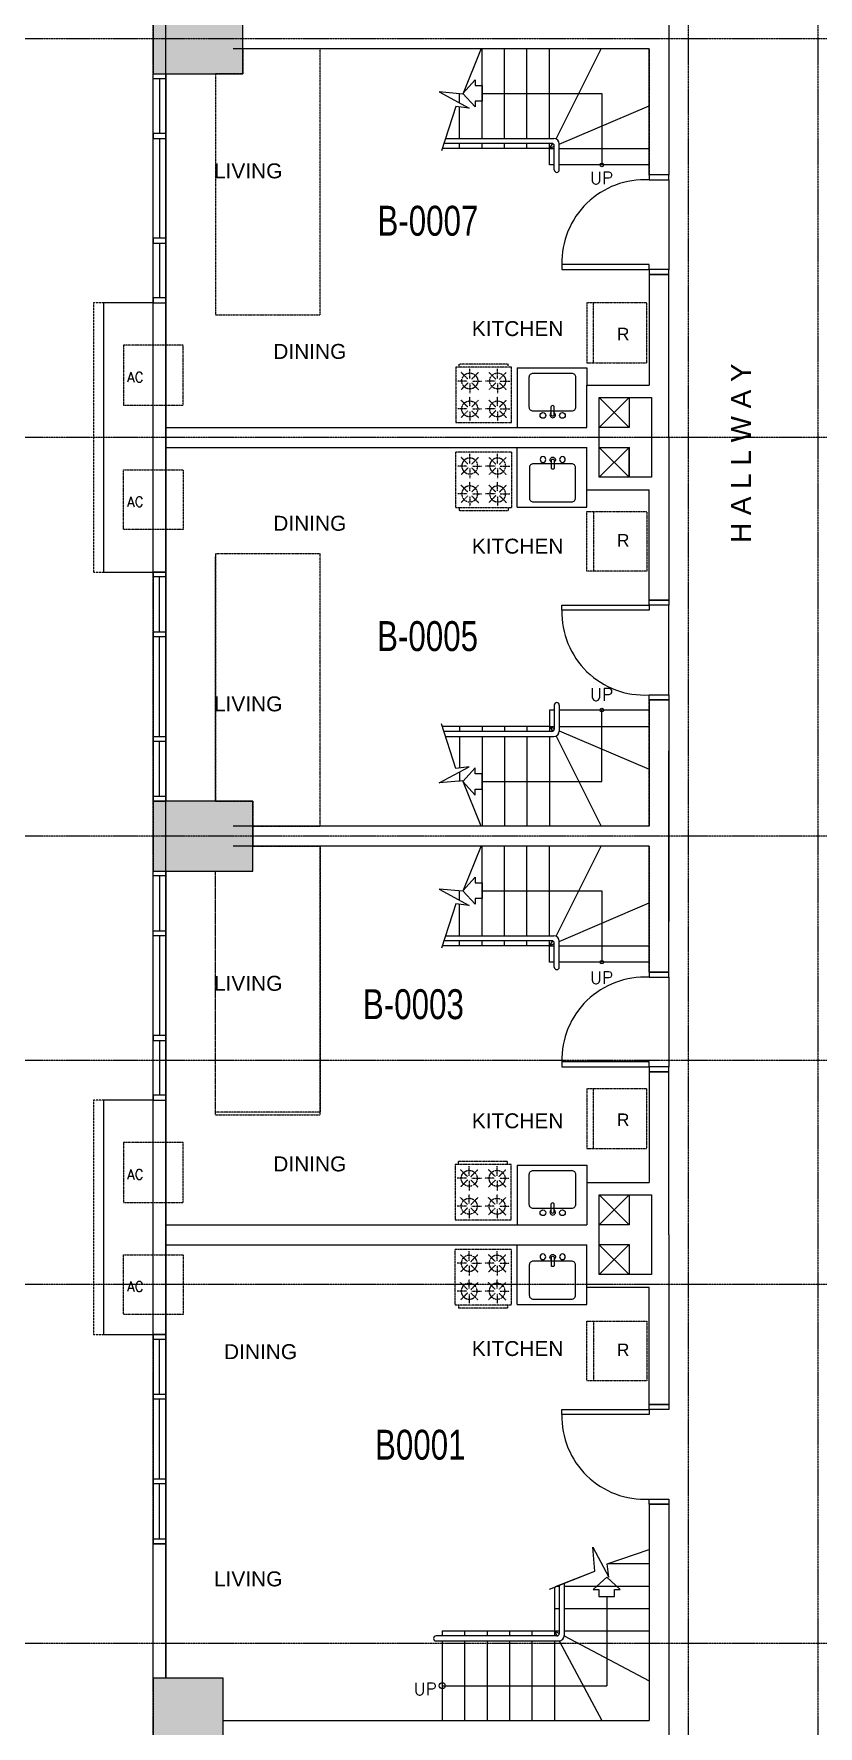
# Model space of a CAD drawing. Header units: inches. Extents: x -189245 to 740841, y -215444 to 469401.
# Drawn here: x 70090 to 77961, y -115911 to -98931 of the extents above; entities that cross this region are included whole.
import ezdxf

# ---------------------------------------------------------------- set-up
doc = ezdxf.new("R2010")
doc.units = ezdxf.units.IN
doc.header["$LTSCALE"] = 10
doc.header["$MEASUREMENT"] = 0
for name, pattern in [('GRID NORMAL$0$GRID BASEMENT$0$GRID GROUND$0$GRID$0$$0$PHANTOM', [2.5, 1.25, -0.25, 0.25, -0.25, 0.25, -0.25]), ('HIDDEN', [0.375, 0.25, -0.125]), ('HIDDEN2', [0.1875, 0.125, -0.0625])]:
    doc.linetypes.add(name, pattern=pattern)
for name, color, linetype in [('1', 1, 'Continuous'), ('2', 2, 'Continuous'), ('A-DOOR', 1, 'Continuous'), ('A-EQUIPMENT', 2, 'Continuous'), ('A-EQUIPTMENT', 1, 'Continuous'), ('A-FIXTURE', 2, 'Continuous'), ('A-GRID', 8, 'Continuous'), ('A-RAILING', 2, 'Continuous'), ('A-STAIR', 1, 'Continuous'), ('A-TEXT', 3, 'Continuous'), ('A-UNIT NUMBER', 2, 'Continuous'), ('A-WINDOW', 2, 'Continuous'), ('BEAM-BODY PLANS', 150, 'HIDDEN2'), ('COLUMN', 6, 'Continuous'), ('GRID BASEMENT$0$A-PROPERTY LINE', 1, 'Continuous'), ('TEXT', 3, 'Continuous'), ('TSG- DIM1', 1, 'Continuous'), ('TSG- DIM_PIPE CHASE', 1, 'Continuous'), ('TSG- plaster', 4, 'Continuous'), ('TSG- PRE CAST', 4, 'Continuous')]:
    doc.layers.add(name, color=color, linetype=linetype)
doc.styles.add('ARIAL', font='ARIAL.TTF', dxfattribs={"width": 0.75})
doc.styles.add('PRSP_Simplex', font='simplex.shx')

# ---------------------------------------------------------------- blocks, each defined once
blk = doc.blocks.new('SINK3')
at = {"layer": 'A-FIXTURE', "color": 2, "linetype": 'Continuous'}
for p, q in [((421, 17), (335, 17)), ((421, -12), (335, -12))]:
    blk.add_line(p, q, dxfattribs=at)
blk.add_lwpolyline([(40, 232), (342, 232, -0.414214), (382, 192), (382, -192, -0.414214), (342, -232), (40, -232, -0.414214), (0, -192), (0, 192, -0.414214)], format="xyb", close=True, dxfattribs=at)
at = {"layer": 'A-FIXTURE', "color": 2, "linetype": 'ByBlock'}
for centre in [(425, 100), (425, -95)]:
    blk.add_circle(centre, 28.8, dxfattribs=at)
at = {"layer": 'A-FIXTURE', "color": 2, "linetype": 'Continuous'}
for centre, radius, start, end in [((342, 3), 15.7, 115.7914, 244.2086), ((421, 3), 27.3, 211.2757, 148.7243), ((414, 3), 15.7, 295.7914, 64.2086)]:
    blk.add_arc(centre, radius, start, end, dxfattribs=at)
blk = doc.blocks.new('RANGE2')
at = {"layer": 'A-FIXTURE', "color": 1, "linetype": 'HIDDEN2'}
for p, q in [((-280, 0), (280, 0)), ((-280, 0), (-280, -560)), ((280, -560), (280, 0)), ((-166, -140), (-262, -140)), ((-158, -122), (-227, -53)), ((-158, -158), (-227, -227)), ((-140, -114), (-140, -18)), ((-140, -166), (-140, -262)), ((-122, -122), (-53, -53)), ((-122, -158), (-53, -227)), ((-114, -140), (-18, -140)), ((114, -140), (18, -140)), ((122, -122), (53, -53)), ((122, -158), (53, -227)), ((140, -114), (140, -18)), ((140, -166), (140, -262)), ((158, -122), (227, -53)), ((158, -158), (227, -227)), ((166, -140), (262, -140)), ((-158, -402), (-227, -333)), ((-140, -394), (-140, -298)), ((-122, -402), (-53, -333)), ((122, -402), (53, -333)), ((140, -394), (140, -298)), ((158, -402), (227, -333)), ((-166, -420), (-262, -420)), ((-158, -438), (-227, -507)), ((-140, -446), (-140, -542)), ((-122, -438), (-53, -507)), ((-114, -420), (-18, -420)), ((114, -420), (18, -420)), ((122, -438), (53, -507)), ((140, -446), (140, -542)), ((158, -438), (227, -507)), ((166, -420), (262, -420)), ((-280, -560), (280, -560)), ((-246, -560), (-246, -590)), ((-246, -590), (246, -590)), ((246, -560), (246, -590))]:
    blk.add_line(p, q, dxfattribs=at)
for centre in [(-140, -140), (140, -140), (-140, -420), (140, -420)]:
    blk.add_circle(centre, 80, dxfattribs=at)
blk = doc.blocks.new('REF')
at = {"color": 1, "linetype": 'HIDDEN2'}
blk.add_line((-300, 535), (300, 535), dxfattribs=at)
blk.add_lwpolyline([(-300, 0), (300, 0), (300, 600), (-300, 600)], close=True, dxfattribs=at)
blk = doc.blocks.new('grid')
at = {"layer": 'A-GRID', "linetype": 'GRID NORMAL$0$GRID BASEMENT$0$GRID GROUND$0$GRID$0$$0$PHANTOM'}
for p, q in [((-90633.8, -228688.5), (-90633.8, -289256.3)), ((-85258.8, -228688.5), (-85258.8, -289256.3)), ((-83958.8, -228688.5), (-83958.8, -289256.3)), ((-33688.1, -244786.6), (-100703.6, -244786.6)), ((-33688.1, -248786.6), (-100703.6, -248786.6)), ((-33688.1, -252786.6), (-100703.5, -252786.6)), ((-33688.1, -255036.6), (-100703.5, -255036.6)), ((-33688.1, -257286.6), (-100703.5, -257286.6)), ((-33688.1, -260886.6), (-100703.6, -260886.6))]:
    blk.add_line(p, q, dxfattribs=at)

msp = doc.modelspace()

# ---------------------------------------------------------------- hatches: boundary and pattern name
at = {"layer": 'COLUMN', "linetype": 'Continuous'}
for points in [[(71289.01965, -99330.85985), (72189.01965, -99330.85985), (72189.01965, -98630.85985), (71289.01965, -98630.85985)], [(71289.01965, -107330.85693), (72289.01965, -107330.85693), (72289.01965, -106630.85693), (71289.01965, -106630.85693)], [(71289.01965, -115430.85693), (71289.01965, -116530.85693), (71989.01965, -116530.85693), (71989.01965, -115430.85693)]]:
    msp.add_hatch(color=253, dxfattribs=at).paths.add_polyline_path(points)

# ---------------------------------------------------------------- linework, layer by layer
at = {"layer": '1', "linetype": 'ByBlock'}
for p, q in [((74363.44434, -99625.21163), (74363.44434, -99528.43469)), ((74363.44434, -106336.50223), (74363.44434, -106433.27918)), ((74363.44434, -107625.21163), (74363.44434, -107528.43469))]:
    msp.add_line(p, q, dxfattribs=at)
for points in [[(74579.63837, -99079.62963), (74396.33417, -99534.63146), (74158.75563, -99514.37199), (74458.14058, -99676.48997), (74324.59648, -99659.03306), (74180.99777, -100105.96584)], [(74579.63837, -106882.08423), (74396.33417, -106427.0824), (74158.75563, -106447.34187), (74458.14058, -106285.22389), (74324.59648, -106302.6808), (74180.99777, -105855.74802)], [(74579.63837, -107079.62963), (74396.33417, -107534.63146), (74158.75563, -107514.37199), (74458.14058, -107676.48997), (74324.59648, -107659.03306), (74180.99777, -108105.96584)]]:
    msp.add_lwpolyline(points, dxfattribs=at)
at = {"layer": '2', "color": 2}
for points in [[(76264.01965, -100346.26948), (76264.01965, -100396.26948), (76464.01965, -100396.26948), (76464.01965, -100346.26948)], [(76264.01965, -101296.26948), (76264.01965, -101246.26948), (75389.01965, -101246.26948), (75389.01965, -101296.26948)], [(76264.01965, -101296.26948), (76264.01965, -101346.26948), (76464.01965, -101346.26948), (76464.01965, -101296.26948)], [(76264.01965, -104664.44438), (76264.01965, -104714.44438), (75389.01965, -104714.44438), (75389.01965, -104664.44438)], [(76264.01965, -104664.44438), (76264.01965, -104714.44438), (75389.01965, -104714.44438), (75389.01965, -104664.44438)], [(76264.01965, -104664.44438), (76264.01965, -104614.44438), (76464.01965, -104614.44438), (76464.01965, -104664.44438)], [(76264.01965, -104664.44438), (76264.01965, -104614.44438), (76464.01965, -104614.44438), (76464.01965, -104664.44438)], [(76264.01965, -105614.44438), (76264.01965, -105564.44438), (76464.01965, -105564.44438), (76464.01965, -105614.44438)], [(76264.01965, -105614.44438), (76264.01965, -105564.44438), (76464.01965, -105564.44438), (76464.01965, -105614.44438)], [(76264.01965, -108347.26948), (76264.01965, -108397.26948), (76464.01965, -108397.26948), (76464.01965, -108347.26948)], [(76264.01965, -109297.26948), (76264.01965, -109247.26948), (75389.01965, -109247.26948), (75389.01965, -109297.26948)], [(76264.01965, -109297.26948), (76264.01965, -109247.26948), (75389.01965, -109247.26948), (75389.01965, -109297.26948)], [(76264.01965, -109297.26948), (76264.01965, -109347.26948), (76464.01965, -109347.26948), (76464.01965, -109297.26948)], [(76264.01965, -109297.26948), (76264.01965, -109347.26948), (76464.01965, -109347.26948), (76464.01965, -109297.26948)], [(76264.01965, -112733.09995), (76264.01965, -112783.09995), (75389.01965, -112783.09995), (75389.01965, -112733.09995)], [(76264.01965, -112733.09995), (76264.01965, -112683.09995), (76464.01965, -112683.09995), (76464.01965, -112733.09995)], [(76264.01965, -113683.09995), (76264.01965, -113633.09995), (76464.01965, -113633.09995), (76464.01965, -113683.09995)]]:
    msp.add_lwpolyline(points, close=True, dxfattribs=at)
at = {"layer": 'A-DOOR'}
for p, q in [((76464.01965, -100397.26948), (76464.01965, -101297.26948)), ((76464.01965, -105564.44438), (76464.01965, -104664.44438)), ((76464.01965, -108397.26948), (76464.01965, -109297.26948))]:
    msp.add_line(p, q, dxfattribs=at)
for centre, start, end in [((76219.36301, -101225.66706), 86.918041461, 181.421327571), ((76219.36301, -104735.04681), 178.578672429, 273.081958539), ((76219.36301, -104735.04681), 178.578672429, 273.081958539), ((76219.36301, -104735.04681), 178.578672429, 273.081958539), ((76219.36301, -109226.66706), 86.918041461, 181.421327571), ((76219.36301, -109226.66706), 86.918041461, 181.421327571), ((76219.36301, -112803.70238), 178.578672429, 273.081958539), ((76219.36301, -112803.70238), 178.578672422, 273.081958539)]:
    msp.add_arc(centre, 830.59891, start, end, dxfattribs=at)
at = {"layer": 'A-EQUIPMENT', "ltscale": 100}
for points in [[(71289.01966, -101630.85983), (70789.01965, -101630.85983), (70789.01965, -104330.85398), (71289.01965, -104330.85398)], [(71289.01966, -109630.85983), (70789.01965, -109630.85983), (70789.01965, -111980.85691), (71289.01966, -111980.85691)]]:
    msp.add_lwpolyline(points, dxfattribs=at)
at = {"layer": 'A-EQUIPTMENT', "linetype": 'HIDDEN'}
for points in [[(70789.01965, -101630.85983), (70689.01965, -101630.85983), (70689.01965, -104330.85398), (70789.01965, -104330.85398)], [(70789.01965, -109630.85983), (70689.01965, -109630.85983), (70689.01965, -111980.85691), (70789.01965, -111980.85691)]]:
    msp.add_lwpolyline(points, dxfattribs=at)
at = {"layer": 'A-EQUIPTMENT', "color": 1, "linetype": 'HIDDEN2'}
for points in [[(70989.01965, -102655.85691), (71589.01965, -102655.85691), (71589.01965, -102055.85691), (70989.01965, -102055.85691)], [(70989.01965, -103305.85691), (71589.01965, -103305.85691), (71589.01965, -103905.85691), (70989.01965, -103905.85691)], [(70989.01965, -110655.85691), (71589.01965, -110655.85691), (71589.01965, -110055.85691), (70989.01965, -110055.85691)], [(70989.01965, -111180.85691), (71589.01965, -111180.85691), (71589.01965, -111780.85691), (70989.01965, -111780.85691)]]:
    msp.add_lwpolyline(points, close=True, dxfattribs=at)
at = {"layer": 'A-FIXTURE', "color": 2}
for p, q in [((74939.39878, -102280.85693), (75639.02156, -102280.85693)), ((74939.39878, -102280.85693), (74939.39878, -102880.85693)), ((75639.02156, -102280.85693), (75639.01965, -102460.06735)), ((74939.83753, -103680.85693), (74939.83753, -103080.85693)), ((75639.46031, -103680.85693), (75639.45788, -103505.64078)), ((74939.83753, -103680.85693), (75639.46031, -103680.85693)), ((74939.3993, -110280.85693), (75639.02208, -110280.85693)), ((74939.3993, -110280.85693), (74939.3993, -110880.85693)), ((75639.02208, -110280.85693), (75639.01965, -110455.8619)), ((74939.3993, -111680.85693), (74939.3993, -111080.85693)), ((75639.02208, -111680.85693), (75639.01965, -111505.85197)), ((74939.3993, -111680.85693), (75639.02208, -111680.85693))]:
    msp.add_line(p, q, dxfattribs=at)
at = {"layer": 'A-RAILING'}
for p, q in [((74221.28935, -99980.56339), (75308.44434, -99980.56339)), ((75288.44434, -100030.56339), (74205.22444, -100030.56339)), ((75313.44434, -100295.56339), (75313.44434, -100055.56339)), ((75363.44434, -100295.56339), (75363.44434, -100035.56339)), ((75313.44434, -105666.15047), (75313.44434, -105906.15047)), ((75363.44434, -105666.15047), (75363.44434, -105926.15047)), ((75288.44434, -105931.15047), (74205.22444, -105931.15047)), ((74221.28935, -105981.15047), (75308.44434, -105981.15047)), ((74221.28935, -107980.56339), (75308.44434, -107980.56339)), ((75288.44434, -108030.56339), (74205.22444, -108030.56339)), ((75313.44434, -108295.56339), (75313.44434, -108055.56339)), ((75363.44434, -108295.56339), (75363.44434, -108035.56339)), ((75363.54121, -114495.75551), (75363.54121, -114980.61391)), ((75413.54121, -114475.89384), (75413.54121, -115000.61391)), ((75338.54121, -115005.61391), (74126.14442, -115005.61391)), ((74126.14442, -115055.61391), (75358.54121, -115055.61391))]:
    msp.add_line(p, q, dxfattribs=at)
for centre, radius, start, end in [((75308.44434, -100035.56339), 55, 0, 90), ((75288.44434, -100055.56339), 25, 0, 90), ((75338.44434, -100295.56339), 25, 180, 0), ((75338.44434, -105666.15047), 25, 0, 180), ((75288.44434, -105906.15047), 25, 270, 0), ((75308.44434, -105926.15047), 55, 270, 0), ((75308.44434, -108035.56339), 55, 0, 90), ((75288.44434, -108055.56339), 25, 0, 90), ((75338.44434, -108295.56339), 25, 180, 0), ((74126.14442, -115030.61391), 25, 90, 270), ((75338.54121, -114980.61391), 25, 270, 0), ((75358.54121, -115000.61391), 55, 270, 0)]:
    msp.add_arc(centre, radius, start, end, dxfattribs=at)
at = {"layer": 'A-STAIR'}
for p, q in [((74588.44434, -99980.56339), (74588.44434, -99080.56288)), ((74813.44434, -99980.56339), (74813.44434, -99080.5628)), ((75038.44434, -99980.56339), (75038.44434, -99080.56273)), ((75263.44434, -99980.56339), (75263.44434, -99080.56265)), ((75263.44434, -99980.56339), (75263.44434, -99080.56292)), ((75330.31006, -99985.09666), (75784.74675, -99080.56292)), ((74363.44434, -99980.56339), (74363.44434, -99664.11126)), ((75363.44434, -100037.56803), (76263.88738, -99651.70919)), ((75263.44434, -100080.56339), (74189.15953, -100080.56339)), ((74363.44434, -100080.56339), (74363.44434, -100030.56339)), ((74588.44434, -100080.56339), (74588.44434, -100030.56339)), ((74813.44434, -100080.56339), (74813.44434, -100030.56339)), ((75038.44434, -100080.56339), (75038.44434, -100030.56339)), ((75263.44434, -100180.9806), (75263.44434, -100030.56339)), ((75263.44434, -100080.56339), (75297.32323, -100032.19321)), ((75263.44434, -100080.56339), (75313.44434, -100059.06571)), ((75263.44434, -100245.56339), (75263.44434, -100080.56339)), ((75263.44434, -100080.56339), (75313.44434, -100080.56339)), ((75363.44434, -100080.56339), (76263.88738, -100080.56336)), ((75313.44434, -100245.56339), (75263.44434, -100245.56339)), ((76263.88738, -100245.56339), (75363.44434, -100245.56339)), ((75263.44434, -105716.15047), (75263.44434, -105881.15047)), ((75313.44434, -105716.15047), (75263.44434, -105716.15047)), ((75263.44434, -105780.73327), (75263.44434, -105931.15047)), ((76263.88738, -105716.15047), (75363.44434, -105716.15047)), ((75263.44434, -105881.15047), (74189.15953, -105881.15047)), ((74363.44434, -105881.15047), (74363.44434, -105931.15047)), ((74588.44434, -105881.15047), (74588.44434, -105931.15047)), ((74813.44434, -105881.15047), (74813.44434, -105931.15047)), ((75038.44434, -105881.15047), (75038.44434, -105931.15047)), ((75263.44434, -105881.15047), (75297.32323, -105929.52065)), ((75263.44434, -105881.15047), (75313.44434, -105902.64815)), ((75263.44434, -105881.15047), (75313.44434, -105881.15048)), ((75363.44434, -105881.15048), (76263.88738, -105881.1505)), ((75363.44434, -105924.14583), (76263.88738, -106310.00467)), ((74363.44434, -105981.15047), (74363.44434, -106297.6026)), ((74588.44434, -105981.15047), (74588.44434, -106881.15098)), ((74813.44434, -105981.15047), (74813.44434, -106881.15106)), ((75038.44434, -105981.15047), (75038.44434, -106881.15114)), ((75263.44434, -105981.15047), (75263.44434, -106881.15122)), ((75263.44434, -105981.15047), (75263.44434, -106881.15095)), ((75330.31006, -105976.6172), (75784.74675, -106881.15095)), ((74588.44434, -107980.56339), (74588.44434, -107080.56288)), ((74813.44434, -107980.56339), (74813.44434, -107080.5628)), ((75038.44434, -107980.56339), (75038.44434, -107080.56273)), ((75263.44434, -107980.56339), (75263.44434, -107080.56265)), ((75263.44434, -107980.56339), (75263.44434, -107080.56292)), ((75330.31006, -107985.09666), (75784.74675, -107080.56292)), ((75363.44434, -108037.56803), (76263.88738, -107651.70919)), ((74363.44434, -107980.56339), (74363.44434, -107664.11126)), ((75263.44434, -108080.56339), (74189.15953, -108080.56339)), ((74363.44434, -108080.56339), (74363.44434, -108030.56339)), ((74588.44434, -108080.56339), (74588.44434, -108030.56339)), ((74813.44434, -108080.56339), (74813.44434, -108030.56339)), ((75038.44434, -108080.56339), (75038.44434, -108030.56339)), ((75263.44434, -108180.9806), (75263.44434, -108030.56339)), ((75263.44434, -108080.56339), (75297.32323, -108032.19321)), ((75263.44434, -108080.56339), (75313.44434, -108059.06571)), ((75263.44434, -108080.56339), (75313.44434, -108080.56339)), ((75263.44434, -108245.56339), (75263.44434, -108080.56339)), ((75363.44434, -108080.56339), (76263.88738, -108080.56336)), ((75313.44434, -108245.56339), (75263.44434, -108245.56339)), ((76263.88738, -108245.56339), (75363.44434, -108245.56339)), ((75849.87467, -114280.61391), (76263.88738, -114280.61391)), ((75313.54121, -114515.61718), (75313.54121, -115005.61391)), ((75338.72356, -114505.61391), (75363.54121, -114505.61391)), ((75413.54121, -114505.61391), (76263.88738, -114505.61391)), ((75838.7143, -114609.53071), (75838.7143, -115505.61391)), ((75313.54121, -114730.61391), (75363.54121, -114730.61391)), ((75413.54121, -114730.61391), (76263.88738, -114730.61391)), ((74188.54121, -114955.61391), (75363.54121, -114955.61391)), ((74188.54121, -114955.61391), (74188.54121, -115005.61391)), ((74413.54121, -114955.61391), (74413.54121, -115005.61391)), ((74638.54121, -114955.61391), (74638.54121, -115005.61391)), ((74863.54121, -114955.61391), (74863.54121, -115005.61391)), ((75088.54121, -114955.61391), (75088.54121, -115005.61391)), ((75313.54121, -114955.61391), (75338.54121, -115005.61391)), ((75313.54121, -114955.61391), (75363.54121, -114980.61391)), ((75413.54121, -114955.61391), (76263.88738, -114955.61391)), ((75413.54121, -114955.61391), (76063.88738, -114955.61391)), ((74188.54121, -115055.61391), (74188.54121, -115855.61391)), ((74413.54121, -115055.61391), (74413.54121, -115855.61391)), ((74638.54121, -115055.61391), (74638.54121, -115855.61391)), ((74863.54121, -115055.61391), (74863.54121, -115855.61391)), ((75088.54121, -115055.61391), (75088.54121, -115855.61391)), ((75313.54121, -115055.61391), (75313.54121, -115855.61391)), ((75363.43226, -115055.396), (75788.7143, -115855.61391)), ((75413.32331, -115005.50496), (76263.88738, -115455.61391))]:
    msp.add_line(p, q, dxfattribs=at)
at = {"layer": 'A-STAIR', "color": 2}
for points in [[(74519.62421, -99664.93469), (74395.31948, -99528.43469), (74519.62421, -99391.93469), (74519.62421, -99450.43469), (74588.44434, -99450.43469), (74588.44434, -99606.43469), (74519.62421, -99606.43469)], [(74519.62421, -106296.77918), (74395.31948, -106433.27918), (74519.62421, -106569.77918), (74519.62421, -106511.27918), (74588.44434, -106511.27918), (74588.44434, -106355.27918), (74519.62421, -106355.27918)], [(74519.62421, -107664.93469), (74395.31948, -107528.43469), (74519.62421, -107391.93469), (74519.62421, -107450.43469), (74588.44434, -107450.43469), (74588.44434, -107606.43469), (74519.62421, -107606.43469)], [(75975.2143, -114540.71058), (75838.7143, -114416.40585), (75702.2143, -114540.71058), (75760.7143, -114540.71058), (75760.7143, -114609.53071), (75916.7143, -114609.53071), (75916.7143, -114540.71058)]]:
    msp.add_lwpolyline(points, close=True, dxfattribs=at)
at = {"layer": 'A-STAIR'}
for points in [[(74588.44434, -99528.43469), (75790.73451, -99528.43469), (75790.73451, -100245.56339)], [(74588.44434, -106433.27918), (75790.73451, -106433.27918), (75790.73451, -105716.15047)], [(74588.44434, -107528.43469), (75790.73451, -107528.43469), (75790.73451, -108245.56339)], [(74188.54121, -115505.61391), (75838.7143, -115505.61391)]]:
    msp.add_lwpolyline(points, dxfattribs=at)
at = {"layer": 'A-STAIR', "color": 2}
for points in [[(75263.88738, -114535.34134), (75718.88921, -114354.59944), (75698.62974, -114117.0209), (75860.74771, -114416.40585), (75843.29081, -114282.86175)], [(75326.24809, -114510.56958), (75718.88921, -114354.59944), (75698.62974, -114117.0209), (75860.74771, -114416.40585), (75843.29081, -114282.86175), (76263.88738, -114139.26304)]]:
    msp.add_lwpolyline(points, dxfattribs=at)
for centre, radius in [((75790.73451, -100245.56339), 18.30594), ((75790.73451, -105716.15047), 18.30594), ((75790.73451, -108245.56339), 18.30594), ((74188.54121, -115505.61391), 30)]:
    msp.add_circle(centre, radius, dxfattribs=at)
at = {"layer": 'A-WINDOW', "color": 1}
for p, q in [((71289.01965, -101630.85985), (71289.01965, -99330.85985)), ((71414.01965, -99330.85985), (71414.01965, -106630.85693)), ((71289.01965, -104330.85401), (71289.01965, -106630.85401)), ((71289.01965, -109630.85985), (71289.01965, -107330.85985)), ((71414.01965, -107330.85693), (71414.01965, -115430.85693)), ((71289.01965, -111980.85693), (71289.01965, -114080.85693))]:
    msp.add_line(p, q, dxfattribs=at)
at = {"layer": 'A-WINDOW'}
for p, q in [((71289.01965, -99380.85985), (71289.01965, -99330.85985)), ((71351.51965, -99380.85985), (71351.51965, -99930.85985)), ((71289.01965, -99980.85985), (71289.01965, -99930.85985)), ((71351.51965, -99980.85985), (71351.51965, -100980.85985)), ((71289.01965, -101030.85985), (71289.01965, -100980.85985)), ((71351.51965, -101030.85985), (71351.51965, -101580.85985)), ((71289.01965, -101580.85985), (71289.01965, -101630.85985)), ((71289.01965, -104380.85401), (71289.01965, -104330.85401)), ((71351.51965, -104930.85401), (71351.51965, -104380.85401)), ((71289.01965, -104930.85401), (71289.01965, -104980.85401)), ((71351.51965, -105980.85401), (71351.51965, -104980.85401)), ((71289.01965, -105980.85401), (71289.01965, -106030.85401)), ((71351.51965, -106580.85401), (71351.51965, -106030.85401)), ((71289.01965, -106580.85401), (71289.01965, -106630.85401)), ((71289.01965, -106630.85401), (71414.01965, -106630.85401)), ((71289.01965, -107380.85985), (71289.01965, -107330.85985)), ((71289.01965, -107330.85985), (71414.01965, -107330.85985)), ((71351.51965, -107380.85985), (71351.51965, -107930.85985)), ((71289.01965, -107980.85985), (71289.01965, -107930.85985)), ((71351.51965, -107980.85985), (71351.51965, -108980.85985)), ((71289.01965, -109030.85985), (71289.01965, -108980.85985)), ((71351.51965, -109030.85985), (71351.51965, -109580.85985)), ((71289.01965, -109580.85985), (71289.01965, -109630.85985)), ((71289.01965, -111980.85693), (71289.01965, -112030.85693)), ((71351.51965, -112580.85693), (71351.51965, -112030.85693)), ((71289.01965, -112580.85693), (71289.01965, -112630.85693)), ((71351.51965, -113430.85693), (71351.51965, -112630.85693)), ((71289.01965, -113430.85693), (71289.01965, -113480.85693)), ((71351.51965, -114030.85693), (71351.51965, -113480.85693)), ((71289.01965, -114030.85693), (71289.01965, -114080.85693))]:
    msp.add_line(p, q, dxfattribs=at)
for points in [[(71414.01965, -99380.85985), (71289.16155, -99380.85985), (71289.16155, -99330.85985), (71414.01965, -99330.85985)], [(71414.01965, -99930.85985), (71289.01965, -99930.85985), (71289.01965, -99980.85985), (71414.01965, -99980.85985)], [(71414.01965, -100980.85985), (71289.01965, -100980.85985), (71289.01965, -101030.85985), (71414.01965, -101030.85985)], [(71414.01965, -101580.85985), (71289.01965, -101580.85985), (71289.01965, -101630.85985), (71414.01965, -101630.85985)], [(71414.01965, -104380.85401), (71289.01965, -104380.85401), (71289.01965, -104330.85401), (71414.01965, -104330.85401)], [(71414.01965, -104980.85401), (71289.01965, -104980.85401), (71289.01965, -104930.85401), (71414.01965, -104930.85401)], [(71414.01965, -106030.85401), (71289.01965, -106030.85401), (71289.01965, -105980.85401), (71414.01965, -105980.85401)], [(71414.01965, -106630.85693), (71289.01965, -106630.85693), (71289.01965, -106580.85401), (71414.01965, -106580.85401)], [(71414.01965, -107380.85985), (71289.16154, -107380.85985), (71289.16154, -107330.85693), (71414.01965, -107330.85693)], [(71414.01965, -107980.85985), (71289.01965, -107980.85985), (71289.01965, -107930.85985), (71414.01965, -107930.85985)], [(71414.01965, -108980.85985), (71289.01965, -108980.85985), (71289.01965, -109030.85985), (71414.01965, -109030.85985)], [(71414.01965, -109580.85985), (71289.01965, -109580.85985), (71289.01965, -109630.85985), (71414.01965, -109630.85985)], [(71414.01965, -112030.85693), (71289.01965, -112030.85693), (71289.01965, -111980.85693), (71414.01965, -111980.85693)], [(71414.01965, -112630.85693), (71289.01965, -112630.85693), (71289.01965, -112580.85693), (71414.01965, -112580.85693)], [(71414.01965, -113480.85693), (71289.01965, -113480.85693), (71289.01965, -113430.85693), (71414.01965, -113430.85693)], [(71414.01965, -114080.85693), (71289.01965, -114080.85693), (71289.01965, -114030.85693), (71414.01965, -114030.85693)]]:
    msp.add_lwpolyline(points, close=True, dxfattribs=at)
at = {"layer": 'BEAM-BODY PLANS', "color": 1}
for p, q in [((72964.02313, -99080.85109), (72189.01965, -99080.85693)), ((72189.01965, -99080.85693), (72189.01965, -99330.85401)), ((72964.01965, -101749.88835), (72964.02313, -99080.85109)), ((76264.01965, -99080.85693), (76264.01965, -100347.26364)), ((72189.01965, -99330.85401), (71914.01965, -99330.85985)), ((71914.01965, -99330.85985), (71914.01965, -101749.88835)), ((76264.01965, -100347.26364), (76264.01965, -100347.26364)), ((76264.01965, -100347.26364), (76264.01965, -100355.85693)), ((71914.01965, -101749.88835), (72964.01965, -101749.88835)), ((72964.01965, -104146.90465), (71914.01965, -104146.90465)), ((71914.01965, -104146.90465), (71914.01965, -106630.85693)), ((71914.01965, -106630.85693), (71914.01965, -104174.88836)), ((72964.01965, -106880.85693), (72964.01965, -104146.90465)), ((76264.01965, -105614.45023), (76264.01965, -105605.85693)), ((76264.01965, -105614.45023), (76264.01965, -105614.45023)), ((76264.01965, -106880.85693), (76264.01965, -105614.45023)), ((71914.01965, -106630.85693), (72289.01965, -106630.85693)), ((72289.01965, -106630.85693), (72289.01965, -106880.85693)), ((72289.01965, -106880.85693), (72964.01965, -106880.85693)), ((72289.01965, -107080.85693), (72964.01965, -107080.85693)), ((72289.01965, -107330.85693), (72289.01965, -107080.85693)), ((72964.01965, -107080.85693), (72964.01965, -109749.88835)), ((72964.02024, -109777.87206), (72964.02024, -107077.87206)), ((76264.01965, -107080.85693), (76264.01965, -108347.26364)), ((71914.01847, -109777.87206), (71914.01847, -107330.85693)), ((71914.01965, -107330.85986), (72289.01965, -107330.85693)), ((71914.01965, -109749.88835), (71914.01965, -107330.85986)), ((76264.01965, -108347.26364), (76264.01965, -108347.26364)), ((76264.01965, -108347.26364), (76264.01965, -108355.85693)), ((72964.01965, -109749.88835), (71914.01965, -109749.88835)), ((71914.01965, -109777.87206), (72964.02024, -109777.87206))]:
    msp.add_line(p, q, dxfattribs=at)
at = {"layer": 'COLUMN', "linetype": 'Continuous'}
for points in [[(71289.01965, -99330.85985), (72189.01965, -99330.85985), (72189.01965, -98630.85985), (71289.01965, -98630.85985)], [(71289.01965, -107330.85693), (72289.01965, -107330.85693), (72289.01965, -106630.85693), (71289.01965, -106630.85693)], [(71289.01965, -115430.85693), (71289.01965, -116530.85693), (71989.01965, -116530.85693), (71989.01965, -115430.85693)]]:
    msp.add_lwpolyline(points, close=True, dxfattribs=at)
at = {"layer": 'GRID BASEMENT$0$A-PROPERTY LINE', "color": 1, "linetype": 'HIDDEN'}
msp.add_lwpolyline([(71289.01965, -89518.7913), (76664.01965, -89518.7913), (76664.01965, -91831.32461), (83139.01965, -91831.32461), (83139.01965, -97076.8007), (103741.69566, -97080.90292), (118764.01977, -101368.31886), (118763.38716, -128186.90486), (108452.47205, -130613.1238), (108452.47205, -134881.32461), (83139.32108, -134876.8007), (83139.01965, -140131.32461), (76664.01965, -140131.32461), (76664.01965, -142444.32363), (71289.01965, -142444.34176), (71289.01965, -136831.32461), (70097.8017, -136831.32461, -0.0757802204), (70292.23686, -95131.32461), (71289.01965, -95131.32461), (71289.01965, -89518.7913)], format="xyb", dxfattribs=at)
at = {"layer": 'TSG- DIM1', "linetype": 'ByBlock', "ltscale": 100}
msp.add_line((71414.01965, -115430.85693), (71414.01965, -90018.32367), dxfattribs=at)
at = {"layer": 'TSG- DIM_PIPE CHASE', "linetype": 'ByBlock', "ltscale": 100}
for p, q in [((76064.39004, -102579.68862), (75764.39004, -102879.68862)), ((76064.39004, -102880.68862), (75764.39004, -102580.68862)), ((76064.39004, -102580.68862), (76064.39004, -102880.68862)), ((76064.26642, -103380.57895), (75764.26642, -103080.57895)), ((76064.26642, -103080.57895), (75764.26642, -103380.57895)), ((76064.26642, -103379.57895), (76064.26642, -103079.57895)), ((76064.38863, -110579.5899), (75764.38863, -110879.5899)), ((76064.38863, -110879.5899), (75764.38863, -110579.5899)), ((76064.38863, -110579.5899), (76064.38863, -110879.5899)), ((76064.01965, -111380.85693), (75764.01965, -111080.85693)), ((76064.38906, -111079.70845), (75764.38906, -111379.70845))]:
    msp.add_line(p, q, dxfattribs=at)
at = {"layer": 'TSG- DIM_PIPE CHASE', "color": 4, "linetype": 'Continuous'}
for points in [[(75764.39003, -102579.68862), (76289.45946, -102579.68862), (76289.45946, -103380.57895), (75764.26641, -103380.57895)], [(75764.39003, -102579.68862), (76289.01965, -102579.68862), (76289.01965, -103380.57895), (75764.39003, -103380.57895)], [(75764.38863, -110579.5899), (76289.45946, -110579.7026), (76289.45941, -111379.67271), (75764.38906, -111379.70845)]]:
    msp.add_lwpolyline(points, close=True, dxfattribs=at)
at = {"layer": 'TSG- DIM_PIPE CHASE', "linetype": 'ByBlock', "ltscale": 100}
for points in [[(75764.39003, -102579.68862), (76064.39003, -102580.68862), (76064.39003, -102880.68862), (75764.39003, -102880.68862)], [(75764.26641, -103080.57895), (76064.26641, -103080.57895), (76064.26641, -103380.57895), (75764.26641, -103380.57895)], [(75764.38863, -110579.5899), (76064.38863, -110579.5899), (76064.38863, -110879.5899), (75764.38863, -110879.5899)], [(75764.38906, -111079.70845), (76064.38906, -111079.70845), (76064.38906, -111379.70845), (75764.38906, -111379.70845)]]:
    msp.add_lwpolyline(points, close=True, dxfattribs=at)
at = {"layer": 'TSG- plaster', "color": 4}
for p, q in [((76464.01965, -97615.44438), (76464.01965, -99837.4595)), ((76464.01965, -98126.25436), (76464.01965, -100348.26948)), ((76264.01965, -99081.85693), (72088.84985, -99081.85693)), ((76264.01965, -99909.09995), (76264.01965, -99081.85693)), ((76264.01965, -100348.26948), (76264.01965, -99150.5125)), ((76464.01965, -101347.26948), (76264.01965, -101347.26948)), ((76264.01965, -101347.26948), (76264.01965, -102455.7026)), ((76464.01965, -102980.85693), (76464.01965, -101347.26948)), ((75637.01965, -102455.7026), (75637.01965, -102880.85693)), ((75637.01965, -102455.7026), (76264.01965, -102455.7026)), ((71414.01965, -102880.85693), (75639.01965, -102880.85693)), ((76464.01965, -102980.85693), (76464.01965, -104614.44438)), ((71414.01965, -103080.85693), (75641.45788, -103080.85693)), ((75639.45788, -103505.64078), (75639.45788, -103080.85693)), ((75639.45788, -103505.64078), (76264.01965, -103505.64078)), ((76264.01965, -104614.44438), (76264.01965, -103505.64078)), ((76464.01965, -104614.44438), (76264.01965, -104614.44438)), ((76264.01965, -105614.44438), (76264.01965, -106880.85693)), ((76264.01965, -105614.44438), (76464.01965, -105614.44438)), ((76464.01965, -105614.44438), (76464.01965, -107836.4595)), ((76464.01965, -108347.26948), (76464.01965, -106125.25436)), ((76264.01965, -106880.85693), (72088.84985, -106880.85693)), ((76264.01965, -107080.85693), (72088.84985, -107080.85693)), ((76264.01965, -108347.26948), (76264.01965, -107080.85693)), ((76264.01965, -108347.26948), (76464.01965, -108347.26948)), ((76464.01965, -109347.26948), (76264.01965, -109347.26948)), ((76264.01965, -109347.26948), (76264.01965, -110456.7026)), ((76464.01965, -110980.85693), (76464.01965, -109347.26948)), ((75639.01965, -110456.7026), (75639.01965, -110880.85693)), ((75639.01965, -110456.7026), (76264.01965, -110456.7026)), ((71414.01965, -110880.85693), (75639.01965, -110880.85693)), ((76464.01965, -110980.85693), (76464.01965, -112683.09995)), ((71414.01965, -111080.85693), (75639.01965, -111080.85693)), ((75639.38863, -111505.85693), (75639.38863, -111080.85693)), ((75639.38863, -111505.85693), (76264.01965, -111505.85693)), ((76264.01965, -112683.09995), (76264.01965, -111505.85693)), ((76464.01965, -112683.09995), (76264.01965, -112683.09995)), ((76264.01965, -113683.09995), (76264.01965, -115853.61391)), ((76264.01965, -113683.09995), (76464.01965, -113683.09995)), ((76464.01965, -113683.09995), (76464.01965, -115905.11507)), ((71989.01965, -115855.61391), (76264.01965, -115855.61391)), ((76464.01965, -115853.61391), (76464.01965, -116056.59879))]:
    msp.add_line(p, q, dxfattribs=at)
at = {"layer": 'TSG- plaster', "color": 4, "linetype": 'ByBlock', "ltscale": 100}
msp.add_line((72289.01965, -106880.85693), (72289.01965, -107080.85693), dxfattribs=at)
at = {"layer": 'TSG- PRE CAST', "linetype": 'ByBlock', "ltscale": 100}
for points in [[(71289.01965, -101630.85985), (71414.01965, -101630.85985), (71414.01965, -104330.85401), (71289.01965, -104330.85401)], [(71289.01965, -109630.85985), (71414.01965, -109630.85985), (71414.01965, -111980.85693), (71289.01965, -111980.85693)], [(71289.01965, -114080.85693), (71414.01965, -114080.85693), (71414.01965, -115430.85693), (71289.01965, -115430.85693)]]:
    msp.add_lwpolyline(points, close=True, dxfattribs=at)

# ---------------------------------------------------------------- block references
at = {"layer": 'A-FIXTURE', "color": 1, "extrusion": (0, 0, -1), "xscale": -1, "zscale": -1, "rotation": 270}
msp.add_blockref('REF', (-76240.30548, -101931.53261), dxfattribs=at)
at = {"layer": 'A-FIXTURE', "extrusion": (0, 0, -1), "xscale": -1, "zscale": -1}
for name, p, rotation in [('RANGE2', (-74604.75136, -102834.41781), 180), ('SINK3', (-75294.23623, -102334.993), 90)]:
    msp.add_blockref(name, p, dxfattribs=dict(at, rotation=rotation))
at = {"layer": 'A-FIXTURE', "extrusion": (0, 0, -1), "zscale": -1}
msp.add_blockref('RANGE2', (-74604.75136, -103127.29605), dxfattribs=at)
at = {"layer": 'A-FIXTURE', "extrusion": (0, 0, -1), "zscale": -1, "rotation": 90}
msp.add_blockref('SINK3', (-75294.67498, -103626.72087), dxfattribs=at)
at = {"layer": 'A-FIXTURE', "color": 1, "extrusion": (0, 0, -1), "zscale": -1, "rotation": 270}
msp.add_blockref('REF', (-76240.30548, -104023.67226), dxfattribs=at)
at = {"layer": 'A-FIXTURE', "color": 1, "rotation": 90}
msp.add_blockref('REF', (76240.30548, -109815.24001), dxfattribs=at)
at = {"layer": 'A-FIXTURE'}
for name, p, rotation in [('RANGE2', (74599.06889, -110834.41781), 180), ('SINK3', (75294.23675, -110334.993), 270)]:
    msp.add_blockref(name, p, dxfattribs=dict(at, rotation=rotation))
at = {"layer": 'A-FIXTURE', "xscale": -1}
msp.add_blockref('RANGE2', (74599.06889, -111127.29605), dxfattribs=at)
at = {"layer": 'A-FIXTURE', "xscale": -1, "rotation": 270}
msp.add_blockref('SINK3', (75294.23675, -111626.72086), dxfattribs=at)
at = {"layer": 'A-FIXTURE', "color": 1, "xscale": -1, "rotation": 90}
msp.add_blockref('REF', (76240.30548, -112146.47385), dxfattribs=at)
at = {"layer": 'TSG- plaster'}
msp.add_blockref('grid', (161916.94016, 145805.75787), dxfattribs=at)

# ---------------------------------------------------------------- texts
at = {"layer": 'A-TEXT', "style": 'PRSP_Simplex'}
for p in [(75673.02988, -100439.96486), (75673.02988, -105622.22085), (75673.02988, -108463.26235), (73903.19456, -115600.25104)]:
    msp.add_text('UP', height=125, dxfattribs=at).set_placement(p)
at = {"layer": 'A-TEXT', "width": 5794.7602848}
for s, insert, char_height, attachment_point in [('{\\fArial|b0|i0|c0|p34;R}', (75941.29133, -101880.22468), 125, 1), ('{\\Fromans|c0;AC}', (71024.84174, -102325.29235), 100, 1), ('{\\Fromans|c0;AC}', (71025.03955, -103575.29235), 100, 1), ('{\\fArial|b0|i0|c0|p34;R}', (75941.29133, -104074.98019), 125, 7), ('{\\fArial|b0|i0|c0|p34;R}', (75941.29133, -109763.93209), 125, 1), ('{\\Fromans|c0;AC}', (71024.85881, -110325.29235), 100, 1), ('{\\Fromans|c0;AC}', (71024.85881, -111450.29235), 100, 1), ('{\\fArial|b0|i0|c0|p34;R}', (75941.29133, -112197.78178), 125, 7)]:
    msp.add_mtext(s, dxfattribs=dict(at, insert=insert, char_height=char_height, attachment_point=attachment_point))
at = {"layer": 'A-UNIT NUMBER', "style": 'ARIAL', "width": 0.75}
for s, p in [('B-0007', (73538.09711, -100956.05656)), ('B-0005', (73534.54468, -105123.74296)), ('B-0003', (73392.38694, -108817.23446)), ('B0001', (73513.77116, -113237.40151))]:
    msp.add_text(s, height=300, dxfattribs=at).set_placement(p)
at = {"layer": 'TEXT', "char_height": 150, "width": 1290}
for s, insert, attachment_point in [('{\\fArial|b0|i0|c0|p34;LIVING}', (71897.75561, -100382.89236), 7), ('{\\fArial|b0|i0|c0|p34;KITCHEN}', (74485.52238, -101965.24329), 7), ('{\\fArial|b0|i0|c0|p34;DINING}', (72492.93404, -102194.70551), 7), ('{\\fArial|b0|i0|c0|p34;DINING}', (72492.93404, -103767.00835), 1), ('{\\fArial|b0|i0|c0|p34;KITCHEN}', (74485.52238, -103996.47057), 1), ('{\\fArial|b0|i0|c0|p34;LIVING}', (71897.75561, -105578.8215), 1), ('{\\fArial|b0|i0|c0|p34;LIVING}', (71897.75561, -108382.89236), 1), ('{\\fArial|b0|i0|c0|p34;KITCHEN}', (74485.52238, -109762.35983), 1), ('{\\fArial|b0|i0|c0|p34;DINING}', (72492.93404, -110194.70551), 1), ('{\\fArial|b0|i0|c0|p34;KITCHEN}', (74485.52238, -112199.35403), 7), ('{\\fArial|b0|i0|c0|p34;DINING}', (71998.59175, -112230.88414), 7), ('{\\fArial|b0|i0|c0|p34;LIVING}', (71897.75561, -114510.64449), 7)]:
    msp.add_mtext(s, dxfattribs=dict(at, insert=insert, attachment_point=attachment_point))
at = {"layer": 'TEXT', "insert": (77285.56238, -104039.29483), "char_height": 200, "width": 2395.9528394, "attachment_point": 7, "rotation": 90}
msp.add_mtext('{\\fArial|b0|i0|c0|p34;H A L L W A Y}', dxfattribs=at)

doc.saveas('drawing.dxf')
